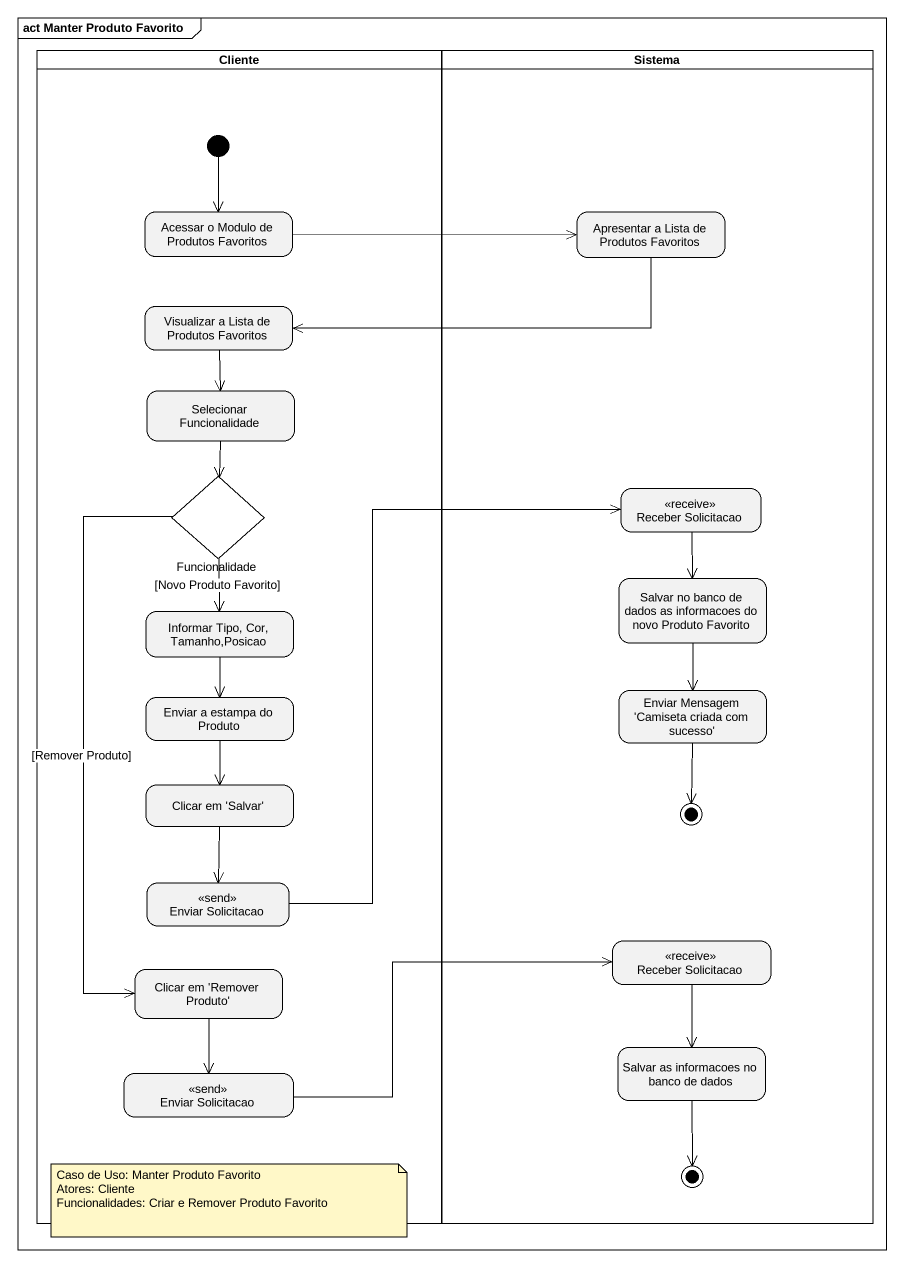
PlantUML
@startuml
mainframe act Manter Produto Favorito
hide empty description
state Cliente <<partition>> {
  state "Acessar o Modulo de Produtos Favoritos" as Acessar_o_Modulo_de
  state "Visualizar a Lista de Produtos Favoritos" as Visualizar_a_Lista_de
  state "Selecionar Funcionalidade" as Selecionar_Funcionalidade
  state Funcionalidade <<choice>>
  state "Informar Tipo, Cor, Tamanho,Posicao" as Informar_Tipo_Cor_Tamanho
  state "Enviar a estampa do Produto" as Enviar_a_estampa_do_Produto
  state "Clicar em 'Salvar'" as Clicar_em_Salvar
  state "Enviar Solicitacao" as Enviar_Solicitacao <<send>>
  state "Clicar em 'Remover Produto'" as Clicar_em_Remover_Produto
  state "Enviar Solicitacao" as Enviar_Solicitacao_2 <<send>>
  [*] --> Acessar_o_Modulo_de
}
state Sistema <<partition>> {
  state "Apresentar a Lista de Produtos Favoritos" as Apresentar_a_Lista_de
  state "Receber Solicitacao" as Receber_Solicitacao <<receive>>
  state "Salvar no banco de dados as informacoes do novo Produto Favorito" as Salvar_no_banco_de_dados_as
  state "Enviar Mensagem 'Camiseta criada com sucesso'" as Enviar_Mensagem_Camiseta
  state final1 <<end>>
  state "Receber Solicitacao" as Receber_Solicitacao_2 <<receive>>
  state "Salvar as informacoes no banco de dados" as Salvar_as_informacoes_no
  state final2 <<end>>
}
Acessar_o_Modulo_de -right-> Apresentar_a_Lista_de
Apresentar_a_Lista_de -left-> Visualizar_a_Lista_de
Visualizar_a_Lista_de --> Selecionar_Funcionalidade
Selecionar_Funcionalidade --> Funcionalidade
Funcionalidade --> Informar_Tipo_Cor_Tamanho : [Novo Produto Favorito]
Funcionalidade --> Clicar_em_Remover_Produto : [Remover Produto]
Receber_Solicitacao --> Salvar_no_banco_de_dados_as
Informar_Tipo_Cor_Tamanho --> Enviar_a_estampa_do_Produto
Salvar_no_banco_de_dados_as --> Enviar_Mensagem_Camiseta
Enviar_a_estampa_do_Produto --> Clicar_em_Salvar
Enviar_Mensagem_Camiseta --> final1
Clicar_em_Salvar --> Enviar_Solicitacao
Enviar_Solicitacao -up-> Receber_Solicitacao
Receber_Solicitacao_2 --> Salvar_as_informacoes_no
Clicar_em_Remover_Produto --> Enviar_Solicitacao_2
Salvar_as_informacoes_no --> final2
Enviar_Solicitacao_2 -right-> Receber_Solicitacao_2
note as N1
  Caso de Uso: Manter Produto Favorito
  Atores: Cliente
  Funcionalidades: Criar e Remover Produto Favorito
end note
@enduml
